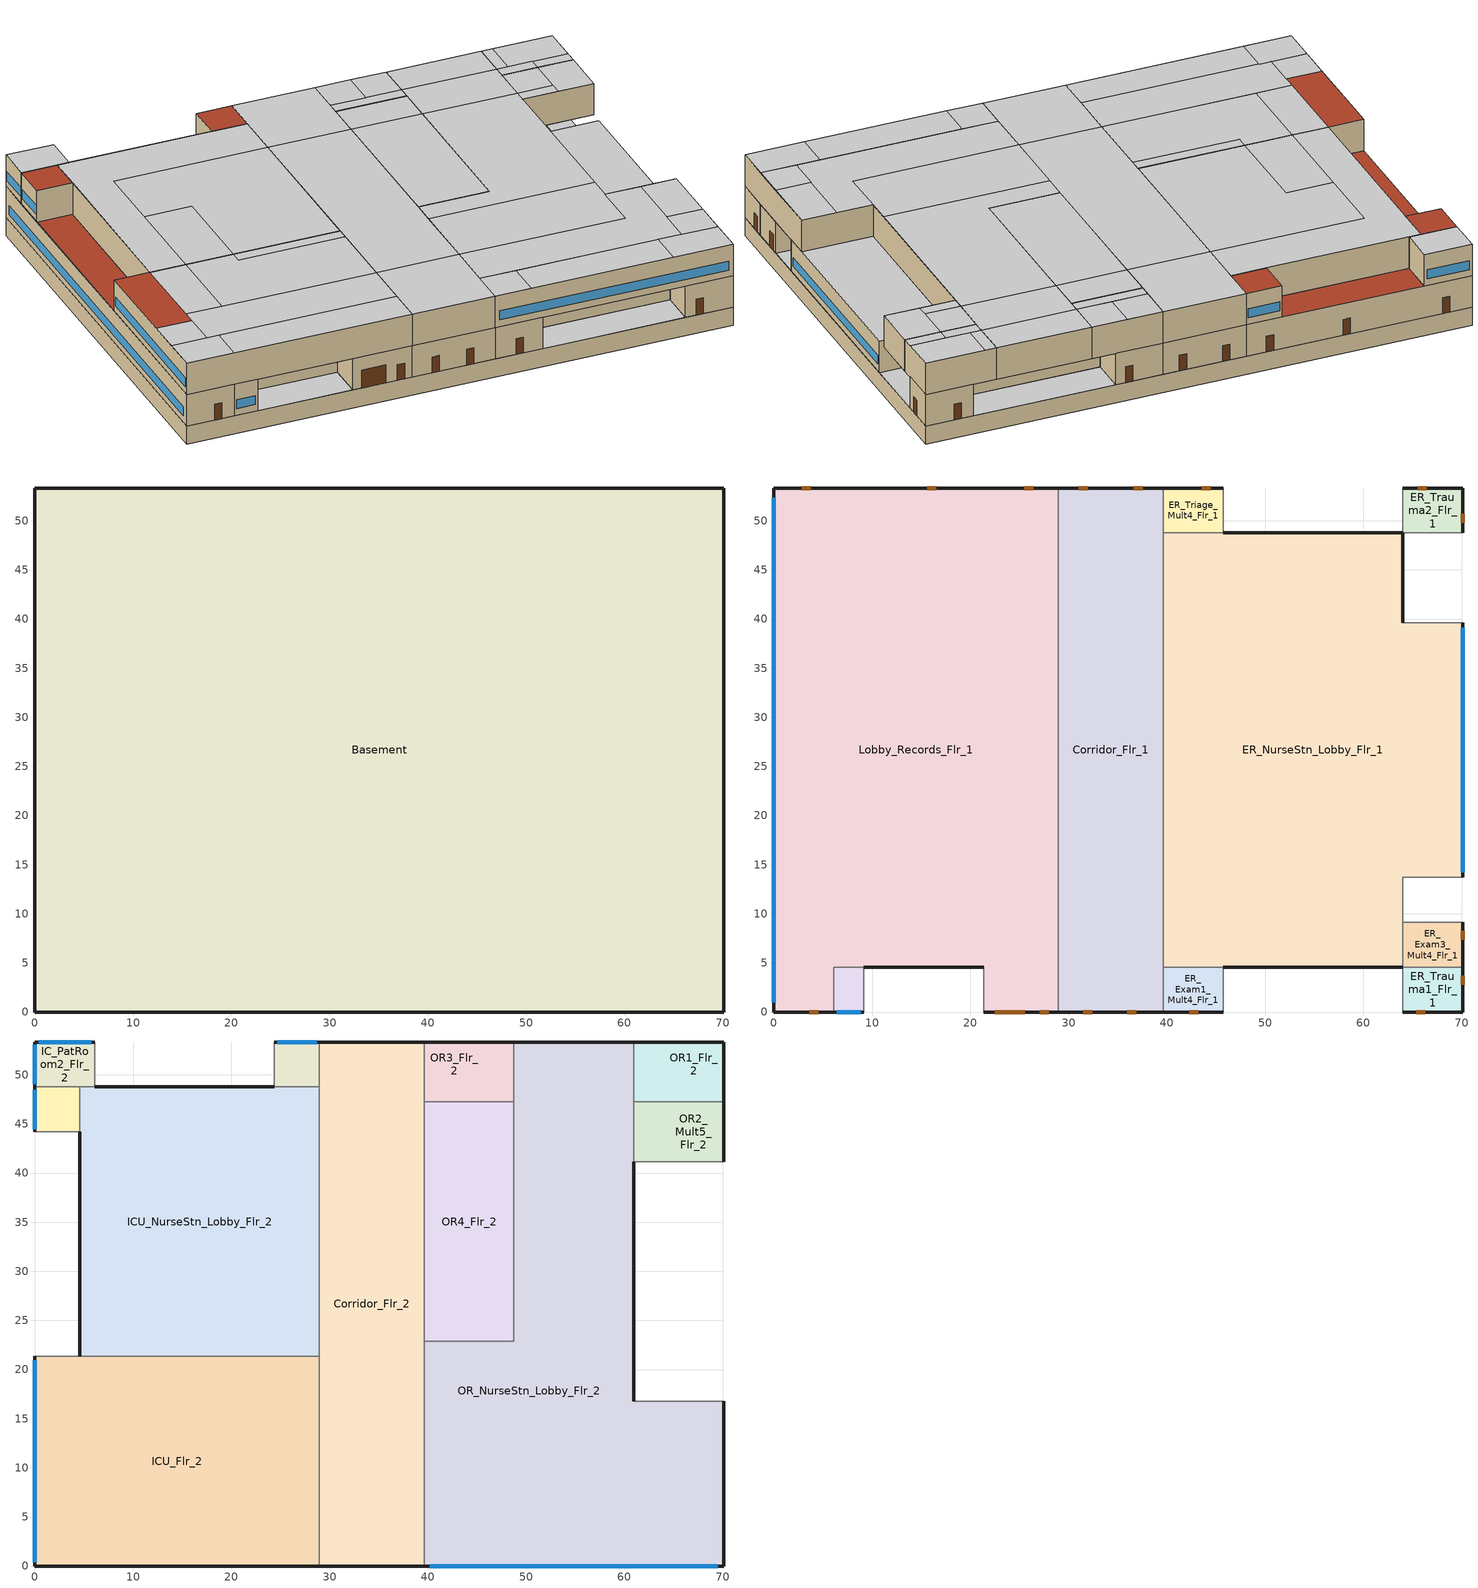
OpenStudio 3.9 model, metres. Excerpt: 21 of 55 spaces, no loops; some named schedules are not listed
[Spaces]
Basement
 floor ground (Basement Floor construction): 70.1,53.34 70.1,0 0,0 0,53.34 z-2.44
 wall ground (Basement Wall C-Factor 0.68 Height 2.44): 70.1,53.34 0,53.34 0,0 70.1,0 70.1,53.34 z-2.44:0
 ceiling adiabatic (Adiabatic floor construction): 39.62,0 39.62,53.34 28.96,53.34 28.96,0 z0; 70.1,4.57 70.1,9.14 64.01,9.14 64.01,4.57 z0; 9.14,0 9.14,4.57 6.1,4.57 6.1,0 z0; 45.72,0 45.72,4.57 39.62,4.57 39.62,0 z0; 28.96,0 28.96,53.34 0,53.34 0,0 6.1,0 6.1,4.57 21.34,4.57 21.34,0 z0; 45.72,48.77 45.72,53.34 39.62,53.34 39.62,48.77 z0; 70.1,48.77 70.1,53.34 64.01,53.34 64.01,48.77 z0; 70.1,0 70.1,4.57 64.01,4.57 64.01,0 z0; 64.01,4.57 64.01,13.72 70.1,13.72 70.1,39.62 64.01,39.62 64.01,48.77 39.62,48.77 39.62,4.57 z0; 64.01,0 64.01,4.57 45.72,4.57 45.72,0 z0; 64.01,48.77 64.01,53.34 45.72,53.34 45.72,48.77 z0; 70.1,39.62 70.1,48.77 64.01,48.77 64.01,39.62 z0; 70.1,9.14 70.1,13.72 64.01,13.72 64.01,9.14 z0; 21.34,0 21.34,4.57 9.14,4.57 9.14,0 z0
ER_Exam3_Mult4_Flr_1
 floor adiabatic (Adiabatic floor construction): 70.1,9.14 70.1,4.57 64.01,4.57 64.01,9.14 z0
 wall outside: 70.1,4.57 70.1,9.14 z0:4.27
 wall to ER_NurseStn_Lobby_Flr_1: 64.01,9.14 64.01,4.57 z0:4.27
 wall to ER_Trauma1_Flr_1: 64.01,4.57 70.1,4.57 z0:4.27
 wall adiabatic (Adiabatic wall construction): 70.1,9.14 64.01,9.14 z0:4.27
 door: 70.1,7.36 70.1,8.27 z0:2.13
Corridor_Flr_1
 floor adiabatic (Adiabatic floor construction): 39.62,53.34 39.62,0 28.96,0 28.96,53.34 z0
 wall outside: 28.96,0 39.62,0 / 39.62,53.34 28.96,53.34 z0:4.27
 wall to Lobby_Records_Flr_1: 28.96,53.34 28.96,15.24 28.96,0 z0:4.27
 wall to ER_Exam1_Mult4_Flr_1: 39.62,0 39.62,4.57 z0:4.27
 wall to ER_Triage_Mult4_Flr_1: 39.62,48.77 39.62,53.34 z0:4.27
 wall to ER_NurseStn_Lobby_Flr_1: 39.62,4.57 39.62,48.77 z0:4.27
 door: 31.5,0 32.41,0 / 35.95,0 36.87,0 / 37.53,53.34 36.62,53.34 / 31.97,53.34 31.05,53.34 z0:2.13
ER_NurseStn_Lobby_Flr_1
 floor adiabatic (Adiabatic floor construction): 64.01,48.77 64.01,39.62 70.1,39.62 70.1,13.72 64.01,13.72 64.01,4.57 39.62,4.57 39.62,48.77 z0
 wall outside: 70.1,13.72 70.1,39.62 / 64.01,39.62 64.01,48.77 45.72,48.77 / 45.72,4.57 64.01,4.57 z0:4.27
 wall to ER_Triage_Mult4_Flr_1: 45.72,48.77 39.62,48.77 z0:4.27
 wall to ER_Exam1_Mult4_Flr_1: 39.62,4.57 45.72,4.57 z0:4.27
 wall adiabatic (Adiabatic wall construction): 70.1,39.62 64.01,39.62 / 64.01,9.14 64.01,13.72 70.1,13.72 z0:4.27
 window: 70.1,14.2 70.1,39.14 z0.91:2.13
 ceiling adiabatic (Adiabatic floor construction): 70.1,16.76 70.1,39.62 64.01,39.62 64.01,41.15 60.96,41.15 60.96,16.76 z4.27
ER_Trauma2_Flr_1
 floor adiabatic (Adiabatic floor construction): 70.1,53.34 70.1,48.77 64.01,48.77 64.01,53.34 z0
 wall outside: 70.1,48.77 70.1,53.34 64.01,53.34 z0:4.27
 wall adiabatic (Adiabatic wall construction): 64.01,53.34 64.01,48.77 70.1,48.77 z0:4.27
 door: 70.1,49.79 70.1,50.7 / 66.43,53.34 65.52,53.34 z0:2.13
ER_Exam1_Mult4_Flr_1
 floor adiabatic (Adiabatic floor construction): 45.72,4.57 45.72,0 39.62,0 39.62,4.57 z0
 wall outside: 39.62,0 45.72,0 z0:4.27
 wall adiabatic (Adiabatic wall construction): 45.72,0 45.72,4.57 z0:4.27
 door: 42.29,0 43.2,0 z0:2.13
Lobby_Records_Flr_1
 floor adiabatic (Adiabatic floor construction): 28.96,53.34 28.96,0 21.34,0 21.34,4.57 6.1,4.57 6.1,0 0,0 0,53.34 z0
 wall outside: 28.96,53.34 0,53.34 0,0 6.1,0 / 21.34,0 28.96,0 / 9.14,4.57 21.34,4.57 z0:4.27
 wall to Office1_Mult4_Flr_1: 6.1,0 6.1,4.57 9.14,4.57 z0:4.27
 wall adiabatic (Adiabatic wall construction): 21.34,4.57 21.34,0 z0:4.27
 window: 0,52.34 0,1 z0.91:2.13
 door: 3.59,0 4.5,0 / 27.05,0 27.97,0 / 26.37,53.34 25.46,53.34 / 16.51,53.34 15.59,53.34 / 3.75,53.34 2.84,53.34 z0:2.13; 22.48,0 25.53,0 z0:2.44
 roof outside: 24.38,48.77 24.38,53.34 6.1,53.34 6.1,48.77 z4.27; 4.57,21.34 4.57,44.2 0,44.2 0,21.34 z4.27
Office1_Mult4_Flr_1
 floor adiabatic (Adiabatic floor construction): 9.14,4.57 9.14,0 6.1,0 6.1,4.57 z0
 wall outside: 6.1,0 9.14,0 z0:4.27
 wall adiabatic (Adiabatic wall construction): 9.14,0 9.14,4.57 z0:4.27
 window: 6.41,0 8.84,0 z0.91:2.13
ER_Triage_Mult4_Flr_1
 floor adiabatic (Adiabatic floor construction): 45.72,53.34 45.72,48.77 39.62,48.77 39.62,53.34 z0
 wall outside: 45.72,53.34 39.62,53.34 z0:4.27
 wall adiabatic (Adiabatic wall construction): 45.72,48.77 45.72,53.34 z0:4.27
 door: 44.45,53.34 43.53,53.34 z0:2.13
ER_Trauma1_Flr_1
 floor adiabatic (Adiabatic floor construction): 70.1,4.57 70.1,0 64.01,0 64.01,4.57 z0
 wall outside: 64.01,0 70.1,0 70.1,4.57 z0:4.27
 wall adiabatic (Adiabatic wall construction): 64.01,4.57 64.01,0 z0:4.27
 door: 70.1,2.76 70.1,3.67 / 65.38,0 66.29,0 z0:2.13
IC_PatRoom2_Flr_2
 floor to Lobby_Records_Flr_1: 6.1,53.34 6.1,48.77 0,48.77 0,53.34 z4.27
 wall outside: 6.1,53.34 0,53.34 0,48.77 z4.27:8.54
 wall to ICU_NurseStn_Lobby_Flr_2: 4.57,48.77 6.1,48.77 z4.27:8.54
 wall adiabatic (Adiabatic wall construction): 6.1,48.77 6.1,53.34 z4.27:8.54
 wall to IC_PatRoom3_Mult6_Flr_2: 0,48.77 4.57,48.77 z4.27:8.54
 window: 5.73,53.34 0.37,53.34 / 0,53.07 0,49.04 z5.18:6.4
 ceiling to PatRoom8_Flr_3: 6.1,48.77 6.1,53.34 0,53.34 0,48.77 z8.54
ICU_Flr_2
 floor to Office1_Mult4_Flr_1: 9.14,4.57 9.14,0 6.1,0 6.1,4.57 z4.27
 floor to Lobby_Records_Flr_1: 28.96,21.34 28.96,0 21.34,0 21.34,4.57 6.1,4.57 6.1,0 0,0 0,21.34 z4.27
 floor adiabatic (Adiabatic floor construction): 21.34,4.57 21.34,0 9.14,0 9.14,4.57 z4.27
 wall outside: 0,21.34 0,0 28.96,0 z4.27:8.54
 wall to Corridor_Flr_2: 28.96,0 28.96,21.34 z4.27:8.54
 wall to ICU_NurseStn_Lobby_Flr_2: 28.96,21.34 4.57,21.34 z4.27:8.54
 wall adiabatic (Adiabatic wall construction): 4.57,21.34 0,21.34 z4.27:8.54
 window: 0,20.94 0,0.4 z5.18:6.4
 ceiling to PatRoom6_Flr_3: 6.1,0 6.1,4.57 0,4.57 0,0 z8.54
 ceiling to Corridor_NW_Flr_3: 9.14,10.67 9.14,21.34 4.57,21.34 4.57,10.67 z8.54
 ceiling to Lab_Flr_3: 28.96,10.67 28.96,19.81 15.24,19.81 15.24,21.34 9.14,21.34 9.14,10.67 z8.54
 ceiling to NurseStn_Lobby_Flr_3: 28.96,19.81 28.96,21.34 15.24,21.34 15.24,19.81 z8.54
 ceiling to PatRoom7_Mult10_Flr_3: 4.57,4.57 4.57,8.99 0,8.99 0,4.57 z8.54
 ceiling to Corridor_SE_Flr_3: 28.96,4.57 28.96,10.67 4.57,10.67 4.57,4.57 z8.54
 ceiling adiabatic (Adiabatic floor construction): 28.96,0 28.96,4.57 6.1,4.57 6.1,0 z8.54
 roof outside: 4.57,8.99 4.57,21.34 0,21.34 0,8.99 z8.54
OR_NurseStn_Lobby_Flr_2
 floor to ER_Exam3_Mult4_Flr_1: 70.1,9.14 70.1,4.57 64.01,4.57 64.01,9.14 z4.27
 floor to ER_Exam1_Mult4_Flr_1: 45.72,4.57 45.72,0 39.62,0 39.62,4.57 z4.27
 floor to ER_Trauma1_Flr_1: 70.1,4.57 70.1,0 64.01,0 64.01,4.57 z4.27
 floor to ER_NurseStn_Lobby_Flr_1: 60.96,48.77 60.96,16.76 70.1,16.76 70.1,13.72 64.01,13.72 64.01,4.57 39.62,4.57 39.62,22.86 48.77,22.86 48.77,48.77 z4.27
 floor adiabatic (Adiabatic floor construction): 60.96,53.34 60.96,48.77 48.77,48.77 48.77,53.34 z4.27; 64.01,4.57 64.01,0 45.72,0 45.72,4.57 z4.27; 70.1,13.72 70.1,9.14 64.01,9.14 64.01,13.72 z4.27
 wall outside: 60.96,53.34 48.77,53.34 / 39.62,0 70.1,0 70.1,16.76 / 60.96,16.76 60.96,41.15 z4.27:8.54
 wall to OR4_Flr_2: 48.77,47.24 48.77,22.86 39.62,22.86 z4.27:8.54
 wall to Corridor_Flr_2: 39.62,22.86 39.62,0 z4.27:8.54
 wall adiabatic (Adiabatic wall construction): 70.1,16.76 60.96,16.76 z4.27:8.54
 wall to OR1_Flr_2: 60.96,47.24 60.96,53.34 z4.27:8.54
 wall to OR2_Mult5_Flr_2: 60.96,41.15 60.96,47.24 z4.27:8.54
 wall to OR3_Flr_2: 48.77,53.34 48.77,47.24 z4.27:8.54
 window: 40.2,0 69.53,0 z5.18:6.4
 ceiling to PatRoom3_Mult10_Flr_3: 70.1,4.57 70.1,8.99 65.53,8.99 65.53,4.57 z8.54
 ceiling to Corridor_NW_Flr_3: 60.96,42.67 60.96,48.77 48.77,48.77 48.77,42.67 z8.54
 ceiling adiabatic (Adiabatic floor construction): 60.96,48.77 60.96,53.34 48.77,53.34 48.77,48.77 z8.54; 62.48,0 62.48,4.57 44.2,4.57 44.2,0 z8.54; 70.1,8.99 70.1,16.76 65.53,16.76 65.53,8.99 z8.54
 ceiling to PatRoom1_Mult10_Flr_3: 44.2,0 44.2,4.57 39.62,4.57 39.62,0 z8.54
 ceiling to PhysTherapy_Flr_3: 60.96,19.81 60.96,42.67 48.77,42.67 48.77,22.86 39.62,22.86 39.62,19.81 z8.54
 ceiling to PatRoom2_Flr_3: 70.1,0 70.1,4.57 62.48,4.57 62.48,0 z8.54
 ceiling to Corridor_SE_Flr_3: 65.53,4.57 65.53,16.76 60.96,16.76 60.96,10.67 39.62,10.67 39.62,4.57 z8.54
 ceiling to NurseStn_Lobby_Flr_3: 60.96,10.67 60.96,19.81 39.62,19.81 39.62,10.67 z8.54
Corridor_Flr_2
 floor to Corridor_Flr_1: 39.62,53.34 39.62,0 28.96,0 28.96,53.34 z4.27
 wall outside: 28.96,0 39.62,0 / 39.62,53.34 28.96,53.34 z4.27:8.54
 wall to OR4_Flr_2: 39.62,22.86 39.62,47.24 z4.27:8.54
 wall to IC_PatRoom1_Mult5_Flr_2: 28.96,53.34 28.96,48.77 z4.27:8.54
 wall to OR3_Flr_2: 39.62,47.24 39.62,53.34 z4.27:8.54
 wall to ICU_NurseStn_Lobby_Flr_2: 28.96,48.77 28.96,21.34 z4.27:8.54
 ceiling to Corridor_NW_Flr_3: 39.62,42.67 39.62,53.34 28.96,53.34 28.96,42.67 z8.54
 ceiling to Corridor_SE_Flr_3: 39.62,0 39.62,10.67 28.96,10.67 28.96,0 z8.54
 ceiling to NurseStn_Lobby_Flr_3: 39.62,10.67 39.62,42.67 28.96,42.67 28.96,10.67 z8.54
OR2_Mult5_Flr_2
 floor to ER_NurseStn_Lobby_Flr_1: 64.01,47.24 64.01,41.15 60.96,41.15 60.96,47.24 z4.27
 floor adiabatic (Adiabatic floor construction): 70.1,47.24 70.1,41.15 64.01,41.15 64.01,47.24 z4.27
 wall outside: 70.1,41.15 70.1,47.24 z4.27:8.54
 wall adiabatic (Adiabatic wall construction): 60.96,41.15 70.1,41.15 z4.27:8.54
 wall to OR1_Flr_2: 70.1,47.24 60.96,47.24 z4.27:8.54
 ceiling to Corridor_NW_Flr_3: 65.53,42.67 65.53,47.24 60.96,47.24 60.96,42.67 z8.54
 ceiling to Corridor_SE_Flr_3: 65.53,41.15 65.53,42.67 60.96,42.67 60.96,41.15 z8.54
 ceiling adiabatic (Adiabatic floor construction): 70.1,41.15 70.1,47.24 65.53,47.24 65.53,41.15 z8.54
ICU_NurseStn_Lobby_Flr_2
 floor to Lobby_Records_Flr_1: 28.96,48.77 28.96,21.34 4.57,21.34 4.57,48.77 z4.27
 wall outside: 24.38,48.77 6.1,48.77 / 4.57,44.2 4.57,21.34 z4.27:8.54
 wall to IC_PatRoom3_Mult6_Flr_2: 4.57,48.77 4.57,44.2 z4.27:8.54
 wall to IC_PatRoom1_Mult5_Flr_2: 28.96,48.77 24.38,48.77 z4.27:8.54
 ceiling to Corridor_NW_Flr_3: 9.14,21.34 9.14,42.67 28.96,42.67 28.96,48.77 4.57,48.77 4.57,21.34 z8.54
 ceiling to Lab_Flr_3: 15.24,21.34 15.24,33.53 9.14,33.53 9.14,21.34 z8.54
 ceiling to NurseStn_Lobby_Flr_3: 28.96,21.34 28.96,42.67 9.14,42.67 9.14,33.53 15.24,33.53 15.24,21.34 z8.54
OR3_Flr_2
 floor to ER_Triage_Mult4_Flr_1: 45.72,53.34 45.72,48.77 39.62,48.77 39.62,53.34 z4.27
 floor to ER_NurseStn_Lobby_Flr_1: 48.77,48.77 48.77,47.24 39.62,47.24 39.62,48.77 z4.27
 floor adiabatic (Adiabatic floor construction): 48.77,53.34 48.77,48.77 45.72,48.77 45.72,53.34 z4.27
 wall outside: 48.77,53.34 39.62,53.34 z4.27:8.54
 wall to OR4_Flr_2: 39.62,47.24 48.77,47.24 z4.27:8.54
 ceiling to PatRoom5_Mult10_Flr_3: 44.2,48.77 44.2,53.34 39.62,53.34 39.62,48.77 z8.54
 ceiling to Corridor_NW_Flr_3: 48.77,47.24 48.77,48.77 39.62,48.77 39.62,47.24 z8.54
 ceiling adiabatic (Adiabatic floor construction): 48.77,48.77 48.77,53.34 44.2,53.34 44.2,48.77 z8.54
OR4_Flr_2
 floor to ER_NurseStn_Lobby_Flr_1: 48.77,47.24 48.77,22.86 39.62,22.86 39.62,47.24 z4.27
 ceiling to Corridor_NW_Flr_3: 48.77,42.67 48.77,47.24 39.62,47.24 39.62,42.67 z8.54
 ceiling to PhysTherapy_Flr_3: 48.77,22.86 48.77,42.67 39.62,42.67 39.62,22.86 z8.54
IC_PatRoom3_Mult6_Flr_2
 floor to Lobby_Records_Flr_1: 4.57,48.77 4.57,44.2 0,44.2 0,48.77 z4.27
 wall outside: 0,48.77 0,44.2 z4.27:8.54
 wall adiabatic (Adiabatic wall construction): 0,44.2 4.57,44.2 z4.27:8.54
 window: 0,48.49 0,44.47 z5.18:6.4
 roof outside: 4.57,44.2 4.57,48.77 0,48.77 0,44.2 z8.54
OR1_Flr_2
 floor to ER_Trauma2_Flr_1: 70.1,53.34 70.1,48.77 64.01,48.77 64.01,53.34 z4.27
 floor to ER_NurseStn_Lobby_Flr_1: 64.01,48.77 64.01,47.24 60.96,47.24 60.96,48.77 z4.27
 floor adiabatic (Adiabatic floor construction): 64.01,53.34 64.01,48.77 60.96,48.77 60.96,53.34 z4.27; 70.1,48.77 70.1,47.24 64.01,47.24 64.01,48.77 z4.27
 wall outside: 70.1,47.24 70.1,53.34 60.96,53.34 z4.27:8.54
 ceiling to Corridor_NW_Flr_3: 65.53,47.24 65.53,48.77 60.96,48.77 60.96,47.24 z8.54
 ceiling to PatRoom4_Flr_3: 70.1,48.77 70.1,53.34 62.48,53.34 62.48,48.77 z8.54
 ceiling adiabatic (Adiabatic floor construction): 70.1,47.24 70.1,48.77 65.53,48.77 65.53,47.24 z8.54; 62.48,48.77 62.48,53.34 60.96,53.34 60.96,48.77 z8.54
IC_PatRoom1_Mult5_Flr_2
 floor to Lobby_Records_Flr_1: 28.96,53.34 28.96,48.77 24.38,48.77 24.38,53.34 z4.27
 wall outside: 28.96,53.34 24.38,53.34 z4.27:8.54
 wall adiabatic (Adiabatic wall construction): 24.38,53.34 24.38,48.77 z4.27:8.54
 window: 28.68,53.34 24.66,53.34 z5.18:6.4
 roof outside: 28.96,48.77 28.96,53.34 24.38,53.34 24.38,48.77 z8.54
[ClimateZones]
Climate Zone Institution Name 1=ASHRAE; Climate Zone Document Name 1=ANSI/ASHRAE Standard 169; Climate Zone Document Year 1=2006; Climate Zone Value 1=4A
[Building]
-Hospital-ASHRAE 169-2013-4A created: 2026-10-09 19:27:14 +0000: North Axis {deg}=270; Default Construction Set=90.1-2019 - Hospital - ASHRAE 169-2013-4A; Standards Number of Stories=6; Standards Number of Above Ground Stories=5; Standards Building Type=Hospital
[Site]
New York-John F Kennedy Intl AP_NY_USA: Latitude {deg}=40.65; Longitude {deg}=-73.8; Time Zone {hr}=-5; Elevation {m}=5
[SizingPeriod:DesignDay] Barometric Pressure {Pa}=101241; Rain Indicator=No; Snow Indicator=No; Day of Month=21; Daylight Saving Time Indicator=No; Humidity Condition Type=Wetbulb; Dry-Bulb Temperature Range Modifier Type=DefaultMultipliers
Name | Maximum Dry-Bulb Temperature {C} | Daily Dry-Bulb Temperature Range {deltaC} | Wind Speed {m/s} | Wind Direction {deg} | Month | Day Type | Wetbulb or DewPoint at Maximum Dry-Bulb {C} | Solar Model Indicator | ASHRAE Clear Sky Optical Depth for Beam Irradiance | ASHRAE Clear Sky Optical Depth for Diffuse Irradiance | Sky Clearness
New.York-John.F.Kennedy.Intl.AP_NY_USA Ann Clg .4% Condns DB=>MWB | 32.1 | 7.4 | 5.6 | 230 | 7 | SummerDesignDay | 23.1 | ASHRAETau | 0.541 | 1.8
New.York-John.F.Kennedy.Intl.AP_NY_USA Ann Clg .4% Condns WB=>MDB | 29.1 | 7.4 | 5.6 | 230 | 7 | SummerDesignDay | 25 | ASHRAETau | 0.541 | 1.8
New.York-John.F.Kennedy.Intl.AP_NY_USA Ann Htg 99.6% Condns DB | -10.7 | 0 | 7.5 | 320 | 1 | WinterDesignDay | -10.7 | ASHRAEClearSky |  |  | 0
[Site:WaterMainsTemperature]
Calculation Method=Correlation; Annual Average Outdoor Air Temperature {C}=12.4667; Maximum Difference In Monthly Average Outdoor Air Temperatures {deltaC}=25.2
[Site:GroundTemperature:Shallow]
6, 2.1, 1.1, 2, 7.2, 13.1, 18.7, 22.7, 23.9, 22, 17.5, 11.7
[Site:GroundTemperature:Deep]
11.8, 9, 7.2, 6.7, 7.7, 10.1, 13, 15.9, 17.8, 18.2, 17.1, 14.8
[Site:GroundTemperature:FCfactorMethod]
January Ground Temperature {C}=14; February Ground Temperature {C}=7.3; March Ground Temperature {C}=3.3; April Ground Temperature {C}=1.2; May Ground Temperature {C}=-0.2; June Ground Temperature {C}=5.6; July Ground Temperature {C}=10.9; August Ground Temperature {C}=16.1; September Ground Temperature {C}=21.7; October Ground Temperature {C}=25; November Ground Temperature {C}=24.8; December Ground Temperature {C}=19.9
[Material:NoMass] Thermal Absorptance=0.9; Solar Absorptance=0.7
Name | Roughness | Thermal Resistance {m2-K/W} | Visible Absorptance
CP02 CARPET PAD; CP02 CARPET PAD 1 | VeryRough | 0.21648 | 0.8
Nonres_Floor_Insulation | MediumSmooth | 2.88292 | 0.7
Typical Insulation R-14.97 | Smooth | 2.63723 | 0.7
Typical Carpet Pad | Smooth | 0.21648 | 0.8
Typical Insulation R-7.23 | Smooth | 1.27273 | 0.7
Typical Insulation R-30.13 | Smooth | 5.30668 | 0.7
Typical Insulation R-1.85 | Smooth | 0.326262 | 0.7
Typical Insulation R-2.38 | Smooth | 0.418404 | 0.7
[Material]
Name | Roughness | Thickness {m} | Conductivity {W/m-K} | Density {kg/m3} | Specific Heat {J/kg-K} | Thermal Absorptance | Solar Absorptance | Visible Absorptance
100mm Normalweight concrete floor | MediumSmooth | 0.1016 | 2.31 | 2322 | 832
G01 13mm gypsum board | Smooth | 0.0127 | 0.16 | 800 | 1090 | 0.9 | 0.7 | 0.5
M10 200mm concrete block basement wall | MediumRough | 0.2032 | 1.326 | 1842 | 912
4 in. Normalweight Concrete Floor | MediumRough | 0.1016 | 2.31 | 2322 | 832 | 0.9 | 0.7 | 0.7
1IN Stucco | Smooth | 0.0253 | 0.6918 | 1858 | 837 | 0.9 | 0.7 | 0.92
8IN CONCRETE HW RefBldg | Rough | 0.2032 | 1.311 | 2240 | 836.8 | 0.9 | 0.7 | 0.7
1/2IN Gypsum | Smooth | 0.0127 | 0.16 | 784.9 | 830 | 0.9 | 0.4 | 0.4
Roof Membrane | VeryRough | 0.0095 | 0.16 | 1121.29 | 1460 | 0.9 | 0.7 | 0.7
Metal Roof Surface; F08 Metal surface | Smooth | 0.0008 | 45.28 | 7824 | 500 | 0.9 | 0.7 | 0.7
8 in. Normalweight Concrete Floor | MediumRough | 0.2032 | 2.31 | 2322 | 832 | 0.9 | 0.7 | 0.7
8 in. Concrete Block Basement Wall | MediumRough | 0.2032 | 1.326 | 1842 | 912 | 0.9 | 0.7 | 0.7
G05 25mm wood | MediumSmooth | 0.0254 | 0.15 | 608 | 1630 | 0.9 | 0.5 | 0.5
Std Wood 6inch | MediumSmooth | 0.15 | 0.12 | 540 | 1210 | 0.9 | 0.7 | 0.7
[Construction]
Adiabatic floor construction: CP02 CARPET PAD, 100mm Normalweight concrete floor, Nonres_Floor_Insulation
Adiabatic wall construction; Typical Interior Wall: G01 13mm gypsum board, G01 13mm gypsum board
Basement Floor construction: M10 200mm concrete block basement wall, CP02 CARPET PAD 1
Typical Insulated Exterior Mass Floor R-17.54: Typical Insulation R-14.97, 4 in. Normalweight Concrete Floor, Typical Carpet Pad
Typical Insulated Exterior Mass Wall R-9.62: 1IN Stucco, 8IN CONCRETE HW RefBldg, Typical Insulation R-7.23, 1/2IN Gypsum
Typical IEAD Roof R-31.25: Roof Membrane, Typical Insulation R-30.13, Metal Roof Surface
Typical Interior Floor: 100mm Normalweight concrete floor, CP02 CARPET PAD
Typical Interior Ceiling: CP02 CARPET PAD, 100mm Normalweight concrete floor
Typical Insulated Carpeted 8in Slab Floor: 8 in. Normalweight Concrete Floor, Typical Carpet Pad
Typical Insulated Basement Mass Wall: 8 in. Concrete Block Basement Wall
U 0.36 SHGC 0.36 Simple Glazing: U 0.36 SHGC 0.36 Simple Glazing
U 0.45 SHGC 0.33 Simple Glazing: U 0.45 SHGC 0.33 Simple Glazing
Typical Insulated Metal Door R-2.7: F08 Metal surface, Typical Insulation R-1.85
U 0.63 SHGC 0.33 Simple Glazing: U 0.63 SHGC 0.33 Simple Glazing
Typical Overhead Door R-3.23: Typical Insulation R-2.38
U 0.5 SHGC 0.4 Simple Glazing: U 0.5 SHGC 0.4 Simple Glazing
Typical Interior Window: Clear 3mm
Typical Interior Door; Typical Interior Partition: G05 25mm wood
InteriorFurnishings: Std Wood 6inch
[Construction:CfactorUndergroundWall]
Basement Wall C-Factor 0.68 Height 2.44: C-Factor {W/m2-K}=0.675713; Height {m}=2.439
[DefaultConstructionSet]
90.1-2019 - Hospital - ASHRAE 169-2013-4A: Default Exterior Surface Constructions=Default Surface Constructions 1; Default Interior Surface Constructions=Default Surface Constructions 2; Default Ground Contact Surface Constructions=Default Surface Constructions 3; Default Exterior SubSurface Constructions=Default Sub Surface Constructions 1; Default Interior SubSurface Constructions=Default Sub Surface Constructions 2; Interior Partition Construction=Typical Interior Partition
[DefaultSurfaceConstructions]
Name | Floor Construction | Wall Construction | Roof Ceiling Construction
Default Surface Constructions 1 | Typical Insulated Exterior Mass Floor R-17.54 | Typical Insulated Exterior Mass Wall R-9.62 | Typical IEAD Roof R-31.25
Default Surface Constructions 2 | Typical Interior Floor | Typical Interior Wall | Typical Interior Ceiling
Default Surface Constructions 3 | Typical Insulated Carpeted 8in Slab Floor | Typical Insulated Basement Mass Wall
[DefaultSubSurfaceConstructions]
Name | Fixed Window Construction | Operable Window Construction | Door Construction | Glass Door Construction | Overhead Door Construction | Skylight Construction | Tubular Daylight Dome Construction | Tubular Daylight Diffuser Construction
Default Sub Surface Constructions 1 | U 0.36 SHGC 0.36 Simple Glazing | U 0.45 SHGC 0.33 Simple Glazing | Typical Insulated Metal Door R-2.7 | U 0.63 SHGC 0.33 Simple Glazing | Typical Overhead Door R-3.23 | U 0.5 SHGC 0.4 Simple Glazing | Typical Interior Window | Typical Interior Window
Default Sub Surface Constructions 2 | Typical Interior Window | Typical Interior Window | Typical Interior Door
[WindowMaterial:SimpleGlazingSystem] Visible Transmittance=0.81
Name | U-Factor {W/m2-K} | Solar Heat Gain Coefficient
U 0.36 SHGC 0.36 Simple Glazing | 2.04417 | 0.36
U 0.45 SHGC 0.33 Simple Glazing | 2.55522 | 0.33
U 0.63 SHGC 0.33 Simple Glazing | 3.57731 | 0.33
U 0.5 SHGC 0.4 Simple Glazing | 2.83913 | 0.4
[WindowMaterial:Glazing]
Clear 3mm: Optical Data Type=SpectralAverage; Thickness {m}=0.003; Solar Transmittance at Normal Incidence=0.837; Front Side Solar Reflectance at Normal Incidence=0.075; Back Side Solar Reflectance at Normal Incidence=0.075; Visible Transmittance at Normal Incidence=0.898; Front Side Visible Reflectance at Normal Incidence=0.081; Back Side Visible Reflectance at Normal Incidence=0.081; Infrared Transmittance at Normal Incidence=0; Front Side Infrared Hemispherical Emissivity=0.84; Back Side Infrared Hemispherical Emissivity=0.84; Conductivity {W/m-K}=0.9; Dirt Correction Factor for Solar and Visible Transmittance=1; Solar Diffusing=No
[Space] Part of Total Floor Area=Yes
Name | Space Type | Building Story | Thermal Zone
ER_Exam3_Mult4_Flr_1 | Hospital ER_Exam | Building Story 2 | ER_Exam3_Mult4_Flr_1 ZN
IC_PatRoom2_Flr_2 | Hospital ICU_PatRm | Building Story 3 | IC_PatRoom2_Flr_2 ZN
ER_Trauma1_Flr_1 | Hospital ER_Trauma | Building Story 2 | ER_Trauma1_Flr_1 ZN
Corridor_Flr_1 | Hospital Corridor | Building Story 2 | Corridor_Flr_1 ZN
ER_NurseStn_Lobby_Flr_1 | Hospital ER_NurseStn | Building Story 2 | ER_NurseStn_Lobby_Flr_1 ZN
ICU_Flr_2 | Hospital ICU_Open | Building Story 3 | ICU_Flr_2 ZN
OR_NurseStn_Lobby_Flr_2 | Hospital NurseStn | Building Story 3 | OR_NurseStn_Lobby_Flr_2 ZN
Corridor_Flr_2 | Hospital Corridor | Building Story 3 | Corridor_Flr_2 ZN
ER_Trauma2_Flr_1 | Hospital ER_Trauma | Building Story 2 | ER_Trauma2_Flr_1 ZN
ER_Exam1_Mult4_Flr_1 | Hospital ER_Exam | Building Story 2 | ER_Exam1_Mult4_Flr_1 ZN
IC_PatRoom3_Mult6_Flr_2 | Hospital ICU_PatRm | Building Story 3 | IC_PatRoom3_Mult6_Flr_2 ZN
Lobby_Records_Flr_1 | Hospital Lobby | Building Story 2 | Lobby_Records_Flr_1 ZN
Office1_Mult4_Flr_1 | Hospital HospitalOfficeFlr1 | Building Story 2 | Office1_Mult4_Flr_1 ZN
Basement | Hospital Basement | Building Story 1 | Basement ZN
OR4_Flr_2 | Hospital OR | Building Story 3 | OR4_Flr_2 ZN
OR2_Mult5_Flr_2 | Hospital OR | Building Story 3 | OR2_Mult5_Flr_2 ZN
ICU_NurseStn_Lobby_Flr_2 | Hospital ICU_NurseStn | Building Story 3 | ICU_NurseStn_Lobby_Flr_2 ZN
OR3_Flr_2 | Hospital OR | Building Story 3 | OR3_Flr_2 ZN
OR1_Flr_2 | Hospital OR | Building Story 3 | OR1_Flr_2 ZN
ER_Triage_Mult4_Flr_1 | Hospital ER_Triage | Building Story 2 | ER_Triage_Mult4_Flr_1 ZN
IC_PatRoom1_Mult5_Flr_2 | Hospital ICU_PatRm | Building Story 3 | IC_PatRoom1_Mult5_Flr_2 ZN
[BuildingStory]
Name | Nominal Z Coordinate {m}
Building Story 1 | -2.439
Building Story 2 | 0
Building Story 3 | 4.2683
[SpaceType] Standards Building Type=Hospital
Name | Default Schedule Set | Design Specification Outdoor Air Object | Standards Space Type
Hospital Corridor | Hospital Corridor Schedule Set | Hospital Corridor Ventilation | Corridor
Hospital ER_Exam | Hospital ER_Exam Schedule Set | Hospital ER_Exam Ventilation | ER_Exam
Hospital ER_NurseStn | Hospital ER_NurseStn Schedule Set | Hospital ER_NurseStn Ventilation | ER_NurseStn
Hospital ER_Trauma | Hospital ER_Trauma Schedule Set | Hospital ER_Trauma Ventilation | ER_Trauma
Hospital ER_Triage | Hospital ER_Triage Schedule Set | Hospital ER_Triage Ventilation | ER_Triage
Hospital ICU_NurseStn | Hospital ICU_NurseStn Schedule Set | Hospital ICU_NurseStn Ventilation | ICU_NurseStn
Hospital ICU_Open | Hospital ICU_Open Schedule Set | Hospital ICU_Open Ventilation | ICU_Open
Hospital ICU_PatRm | Hospital ICU_PatRm Schedule Set | Hospital ICU_PatRm Ventilation | ICU_PatRm
Hospital Lobby | Hospital Lobby Schedule Set | Hospital Lobby Ventilation | Lobby
Hospital NurseStn | Hospital NurseStn Schedule Set | Hospital NurseStn Ventilation | NurseStn
Hospital OR | Hospital OR Schedule Set | Hospital OR Ventilation | OR
Hospital Basement | Hospital Basement Schedule Set | Hospital Basement Ventilation | Basement
Hospital HospitalOfficeFlr1 | Hospital HospitalOfficeFlr1 Schedule Set | Hospital HospitalOfficeFlr1 Ventilation | HospitalOfficeFlr1
[People:Definition] Number of People Calculation Method=People/Area; Fraction Radiant=0.3; Thermal Comfort Model Type 1=AdaptiveASH55
Name | People per Space Floor Area {person/m2}
Hospital Basement People Definition | 0.0269098
Hospital Corridor People Definition | 0.0107639
Hospital ER_Exam People Definition; Hospital ER_Trauma People Definition; Hospital ER_Triage People Definition | 0.215278
Hospital ER_NurseStn People Definition; Hospital ICU_NurseStn People Definition; Hospital Lobby People Definition; Hospital NurseStn People Definition | 0.0143483
Hospital HospitalOfficeFlr1 People Definition | 0.0752397
Hospital ICU_Open People Definition; Hospital ICU_PatRm People Definition; Hospital OR People Definition | 0.0538196
[People] Work Efficiency Schedule=Work Efficiency Schedule; Clothing Insulation Schedule=Clothing Schedule; Air Velocity Schedule=Air Velocity Schedule; Multiplier=1
Name | People Definition | Space or SpaceType
Hospital Basement People | Hospital Basement People Definition | Hospital Basement
Hospital Corridor People | Hospital Corridor People Definition | Hospital Corridor
Hospital ER_Exam People | Hospital ER_Exam People Definition | Hospital ER_Exam
Hospital ER_NurseStn People | Hospital ER_NurseStn People Definition | Hospital ER_NurseStn
Hospital ER_Trauma People | Hospital ER_Trauma People Definition | Hospital ER_Trauma
Hospital ER_Triage People | Hospital ER_Triage People Definition | Hospital ER_Triage
Hospital HospitalOfficeFlr1 People | Hospital HospitalOfficeFlr1 People Definition | Hospital HospitalOfficeFlr1
Hospital ICU_NurseStn People | Hospital ICU_NurseStn People Definition | Hospital ICU_NurseStn
Hospital ICU_Open People | Hospital ICU_Open People Definition | Hospital ICU_Open
Hospital ICU_PatRm People | Hospital ICU_PatRm People Definition | Hospital ICU_PatRm
Hospital Lobby People | Hospital Lobby People Definition | Hospital Lobby
Hospital NurseStn People | Hospital NurseStn People Definition | Hospital NurseStn
Hospital OR People | Hospital OR People Definition | Hospital OR
[Lights:Definition] Design Level Calculation Method=Watts/Area; Fraction Radiant=0.7; Fraction Visible=0.2; Return Air Fraction=0
Name | Watts per Space Floor Area {W/m2}
Hospital Basement Lights Definition; Hospital HospitalOfficeFlr1 Lights Definition | 6.8889
Hospital Corridor Lights Definition | 7.64238
Hospital ER_Exam Lights Definition; Hospital ER_Trauma Lights Definition; Hospital ER_Triage Lights Definition | 15.0695
Hospital ER_NurseStn Lights Definition; Hospital ICU_NurseStn Lights Definition; Hospital NurseStn Lights Definition | 12.5938
Hospital ICU_Open Lights Definition | 13.4549
Hospital ICU_PatRm Lights Definition | 7.31946
Hospital Lobby Lights Definition | 9.04168
Hospital OR Lights Definition | 24.3264
[Lights] Fraction Replaceable=1
Name | Lights Definition | Space or SpaceType
Hospital Basement Lights | Hospital Basement Lights Definition | Hospital Basement
Hospital Corridor Lights | Hospital Corridor Lights Definition | Hospital Corridor
Hospital ER_Exam Lights | Hospital ER_Exam Lights Definition | Hospital ER_Exam
Hospital ER_NurseStn Lights | Hospital ER_NurseStn Lights Definition | Hospital ER_NurseStn
Hospital ER_Trauma Lights | Hospital ER_Trauma Lights Definition | Hospital ER_Trauma
Hospital ER_Triage Lights | Hospital ER_Triage Lights Definition | Hospital ER_Triage
Hospital HospitalOfficeFlr1 Lights | Hospital HospitalOfficeFlr1 Lights Definition | Hospital HospitalOfficeFlr1
Hospital ICU_NurseStn Lights | Hospital ICU_NurseStn Lights Definition | Hospital ICU_NurseStn
Hospital ICU_Open Lights | Hospital ICU_Open Lights Definition | Hospital ICU_Open
Hospital ICU_PatRm Lights | Hospital ICU_PatRm Lights Definition | Hospital ICU_PatRm
Hospital Lobby Lights | Hospital Lobby Lights Definition | Hospital Lobby
Hospital NurseStn Lights | Hospital NurseStn Lights Definition | Hospital NurseStn
Hospital OR Lights | Hospital OR Lights Definition | Hospital OR
[ElectricEquipment:Definition] Design Level Calculation Method=Watts/Area; Fraction Latent=0; Fraction Radiant=0.5; Fraction Lost=0
Name | Watts per Space Floor Area {W/m2}
Hospital Basement Elec Equip Definition | 8.07293
Hospital ER_Exam Elec Equip Definition | 16.1459
Hospital ER_NurseStn Elec Equip Definition | 14.6389
Hospital ER_Trauma Elec Equip Definition; Hospital OR Elec Equip Definition | 43.0556
Hospital ER_Triage Elec Equip Definition; Hospital ICU_NurseStn Elec Equip Definition | 21.5278
Hospital HospitalOfficeFlr1 Elec Equip Definition | 11.8403
Hospital ICU_Open Elec Equip Definition; Hospital ICU_PatRm Elec Equip Definition | 32.2917
Hospital Lobby Elec Equip Definition | 1.07639
Hospital NurseStn Elec Equip Definition | 11.1945
[ElectricEquipment]
Name | Electric Equipment Definition | Space or SpaceType
Hospital Basement Elec Equip | Hospital Basement Elec Equip Definition | Hospital Basement
Hospital ER_Exam Elec Equip | Hospital ER_Exam Elec Equip Definition | Hospital ER_Exam
Hospital ER_NurseStn Elec Equip | Hospital ER_NurseStn Elec Equip Definition | Hospital ER_NurseStn
Hospital ER_Trauma Elec Equip | Hospital ER_Trauma Elec Equip Definition | Hospital ER_Trauma
Hospital ER_Triage Elec Equip | Hospital ER_Triage Elec Equip Definition | Hospital ER_Triage
Hospital HospitalOfficeFlr1 Elec Equip | Hospital HospitalOfficeFlr1 Elec Equip Definition | Hospital HospitalOfficeFlr1
Hospital ICU_NurseStn Elec Equip | Hospital ICU_NurseStn Elec Equip Definition | Hospital ICU_NurseStn
Hospital ICU_Open Elec Equip | Hospital ICU_Open Elec Equip Definition | Hospital ICU_Open
Hospital ICU_PatRm Elec Equip | Hospital ICU_PatRm Elec Equip Definition | Hospital ICU_PatRm
Hospital Lobby Elec Equip | Hospital Lobby Elec Equip Definition | Hospital Lobby
Hospital NurseStn Elec Equip | Hospital NurseStn Elec Equip Definition | Hospital NurseStn
Hospital OR Elec Equip | Hospital OR Elec Equip Definition | Hospital OR
[DesignSpecification:OutdoorAir] Outdoor Air Method=Sum
Hospital Basement Ventilation: Outdoor Air Flow per Floor Area {m3/s-m2}=0.000368275
Hospital Corridor Ventilation: Outdoor Air Flow per Floor Area {m3/s-m2}=0.0003048
Hospital ER_Exam Ventilation; Hospital ER_Trauma Ventilation; Hospital ER_Triage Ventilation; Hospital ICU_Open Ventilation; Hospital ICU_PatRm Ventilation: Outdoor Air Flow Air Changes per Hour {1/hr}=2
Hospital ER_NurseStn Ventilation; Hospital HospitalOfficeFlr1 Ventilation; Hospital ICU_NurseStn Ventilation; Hospital Lobby Ventilation; Hospital NurseStn Ventilation: Outdoor Air Flow per Floor Area {m3/s-m2}=0.0003048; Outdoor Air Flow per Person {m3/s-person}=0.00235974
Hospital OR Ventilation: Outdoor Air Flow Air Changes per Hour {1/hr}=3
[DefaultScheduleSet] People Activity Level Schedule=Hospital ACTIVITY_SCH
Name | Number of People Schedule | Lighting Schedule | Electric Equipment Schedule
Hospital Basement Schedule Set | Hospital BLDG_OCC_SCH | Hospital BLDG_LIGHT_OFFICE_BSMT_SCH | Hospital BLDG_EQUIP_SCH
Hospital Corridor Schedule Set | Hospital BLDG_OCC_EXTD_SCH | Hospital BLDG_LIGHT_CORRIDOR_SCH | Hospital BLDG_EQUIP_SCH
Hospital ER_Exam Schedule Set; Hospital ER_Trauma Schedule Set; Hospital ER_Triage Schedule Set; Hospital ICU_NurseStn Schedule Set; Hospital ICU_Open Schedule Set; Hospital ICU_PatRm Schedule Set | Hospital BLDG_OCC_EXTD_SCH | Hospital BLDG_LIGHT_EXTD_SCH | Hospital BLDG_EQUIP_EXTD_SCH
Hospital ER_NurseStn Schedule Set | Hospital BLDG_OCC_EXTD_SCH | Hospital BLDG_LIGHT_NURSEFLR1_SCH | Hospital BLDG_EQUIP_EXTD_SCH
Hospital HospitalOfficeFlr1 Schedule Set | Hospital BLDG_OCC_SCH | Hospital BLDG_LIGHT_OFFICE_SCH | Hospital BLDG_EQUIP_SCH
Hospital Lobby Schedule Set | Hospital BLDG_OCC_SCH | Hospital BLDG_LIGHT_LOBBYFLR1_SCH | Hospital BLDG_EQUIP_SCH
Hospital NurseStn Schedule Set | Hospital BLDG_OCC_EXTD_SCH | Hospital BLDG_LIGHT_NURSEFLR234_SCH | Hospital BLDG_EQUIP_EXTD_SCH
Hospital OR Schedule Set | Hospital BLDG_OCC_SCH | Hospital BLDG_LIGHT_EXTD_SCH | Hospital BLDG_EQUIP_SCH
[ThermostatSetpoint:DualSetpoint]
Name | Heating Setpoint Temperature Schedule | Cooling Setpoint Temperature Schedule
Hospital Basement Thermostat 1; Hospital Corridor Thermostat 1; Hospital Corridor Thermostat 2; Hospital ER_Exam Thermostat 1; Hospital ER_Exam Thermostat 2; Hospital ER_NurseStn Thermostat 1; Hospital ER_Trauma Thermostat 1; Hospital ER_Trauma Thermostat 2; Hospital ER_Triage Thermostat 1; Hospital ICU_Open Thermostat 1; Hospital ICU_NurseStn Thermostat 1; Hospital ICU_PatRm Thermostat 1; Hospital ICU_PatRm Thermostat 2; Hospital ICU_PatRm Thermostat 3; Hospital Lobby Thermostat 1; Hospital OR Thermostat 1; Hospital OR Thermostat 2; Hospital OR Thermostat 3; Hospital OR Thermostat 4; Hospital NurseStn Thermostat 4 | Hospital HTGSETP_SCH | Hospital CLGSETP_SCH
Hospital HospitalOfficeFlr1 Thermostat 1 | Hospital HTGSETP_SCH - occupant standby mode | Hospital CLGSETP_SCH - occupant standby mode
[SpaceInfiltration:DesignFlowRate] Design Flow Rate Calculation Method=Flow/ExteriorArea; Flow per Exterior Surface Area {m3/s-m2}=0.000570329; Constant Term Coefficient=0.0568; Temperature Term Coefficient=0.0023; Velocity Term Coefficient=0; Velocity Squared Term Coefficient=0.0101
Name | Space or SpaceType | Schedule
OR1_Flr_2 HVAC On Infiltration | OR1_Flr_2 | Infiltration HVAC On Schedule
OR1_Flr_2 HVAC Off Infiltration | OR1_Flr_2 | Infiltration HVAC Off Schedule
ER_Triage_Mult4_Flr_1 HVAC On Infiltration | ER_Triage_Mult4_Flr_1 | Infiltration HVAC On Schedule
ER_Triage_Mult4_Flr_1 HVAC Off Infiltration | ER_Triage_Mult4_Flr_1 | Infiltration HVAC Off Schedule
ICU_NurseStn_Lobby_Flr_2 HVAC On Infiltration | ICU_NurseStn_Lobby_Flr_2 | Infiltration HVAC On Schedule
ICU_NurseStn_Lobby_Flr_2 HVAC Off Infiltration | ICU_NurseStn_Lobby_Flr_2 | Infiltration HVAC Off Schedule
OR2_Mult5_Flr_2 HVAC On Infiltration | OR2_Mult5_Flr_2 | Infiltration HVAC On Schedule
OR2_Mult5_Flr_2 HVAC Off Infiltration | OR2_Mult5_Flr_2 | Infiltration HVAC Off Schedule
Office1_Mult4_Flr_1 HVAC On Infiltration | Office1_Mult4_Flr_1 | Infiltration HVAC On Schedule
Office1_Mult4_Flr_1 HVAC Off Infiltration | Office1_Mult4_Flr_1 | Infiltration HVAC Off Schedule
ER_Trauma2_Flr_1 HVAC On Infiltration | ER_Trauma2_Flr_1 | Infiltration HVAC On Schedule
ER_Trauma2_Flr_1 HVAC Off Infiltration | ER_Trauma2_Flr_1 | Infiltration HVAC Off Schedule
OR_NurseStn_Lobby_Flr_2 HVAC On Infiltration | OR_NurseStn_Lobby_Flr_2 | Infiltration HVAC On Schedule
OR_NurseStn_Lobby_Flr_2 HVAC Off Infiltration | OR_NurseStn_Lobby_Flr_2 | Infiltration HVAC Off Schedule
IC_PatRoom2_Flr_2 HVAC On Infiltration | IC_PatRoom2_Flr_2 | Infiltration HVAC On Schedule
IC_PatRoom2_Flr_2 HVAC Off Infiltration | IC_PatRoom2_Flr_2 | Infiltration HVAC Off Schedule
Corridor_Flr_2 HVAC On Infiltration | Corridor_Flr_2 | Infiltration HVAC On Schedule
Corridor_Flr_2 HVAC Off Infiltration | Corridor_Flr_2 | Infiltration HVAC Off Schedule
ICU_Flr_2 HVAC On Infiltration | ICU_Flr_2 | Infiltration HVAC On Schedule
ICU_Flr_2 HVAC Off Infiltration | ICU_Flr_2 | Infiltration HVAC Off Schedule
ER_Exam1_Mult4_Flr_1 HVAC On Infiltration | ER_Exam1_Mult4_Flr_1 | Infiltration HVAC On Schedule
ER_Exam1_Mult4_Flr_1 HVAC Off Infiltration | ER_Exam1_Mult4_Flr_1 | Infiltration HVAC Off Schedule
ER_Trauma1_Flr_1 HVAC On Infiltration | ER_Trauma1_Flr_1 | Infiltration HVAC On Schedule
ER_Trauma1_Flr_1 HVAC Off Infiltration | ER_Trauma1_Flr_1 | Infiltration HVAC Off Schedule
Corridor_Flr_1 HVAC On Infiltration | Corridor_Flr_1 | Infiltration HVAC On Schedule
Corridor_Flr_1 HVAC Off Infiltration | Corridor_Flr_1 | Infiltration HVAC Off Schedule
Lobby_Records_Flr_1 HVAC On Infiltration | Lobby_Records_Flr_1 | Infiltration HVAC On Schedule
Lobby_Records_Flr_1 HVAC Off Infiltration | Lobby_Records_Flr_1 | Infiltration HVAC Off Schedule
ER_NurseStn_Lobby_Flr_1 HVAC On Infiltration | ER_NurseStn_Lobby_Flr_1 | Infiltration HVAC On Schedule
ER_NurseStn_Lobby_Flr_1 HVAC Off Infiltration | ER_NurseStn_Lobby_Flr_1 | Infiltration HVAC Off Schedule
OR3_Flr_2 HVAC On Infiltration | OR3_Flr_2 | Infiltration HVAC On Schedule
OR3_Flr_2 HVAC Off Infiltration | OR3_Flr_2 | Infiltration HVAC Off Schedule
IC_PatRoom3_Mult6_Flr_2 HVAC On Infiltration | IC_PatRoom3_Mult6_Flr_2 | Infiltration HVAC On Schedule
IC_PatRoom3_Mult6_Flr_2 HVAC Off Infiltration | IC_PatRoom3_Mult6_Flr_2 | Infiltration HVAC Off Schedule
IC_PatRoom1_Mult5_Flr_2 HVAC On Infiltration | IC_PatRoom1_Mult5_Flr_2 | Infiltration HVAC On Schedule
IC_PatRoom1_Mult5_Flr_2 HVAC Off Infiltration | IC_PatRoom1_Mult5_Flr_2 | Infiltration HVAC Off Schedule
ER_Exam3_Mult4_Flr_1 HVAC On Infiltration | ER_Exam3_Mult4_Flr_1 | Infiltration HVAC On Schedule
ER_Exam3_Mult4_Flr_1 HVAC Off Infiltration | ER_Exam3_Mult4_Flr_1 | Infiltration HVAC Off Schedule
[ThermalZone] Use Ideal Air Loads=No
Basement ZN: Thermostat=Hospital Basement Thermostat 1
Corridor_Flr_1 ZN: Thermostat=Hospital Corridor Thermostat 1
Corridor_Flr_2 ZN: Thermostat=Hospital Corridor Thermostat 2
ER_Exam1_Mult4_Flr_1 ZN: Thermostat=Hospital ER_Exam Thermostat 1; Multiplier=4
ER_Exam3_Mult4_Flr_1 ZN: Thermostat=Hospital ER_Exam Thermostat 2; Multiplier=4; Humidistat=Zone Control Humidistat 1
ER_NurseStn_Lobby_Flr_1 ZN: Thermostat=Hospital ER_NurseStn Thermostat 1
ER_Trauma1_Flr_1 ZN: Thermostat=Hospital ER_Trauma Thermostat 1
ER_Trauma2_Flr_1 ZN: Thermostat=Hospital ER_Trauma Thermostat 2
ER_Triage_Mult4_Flr_1 ZN: Thermostat=Hospital ER_Triage Thermostat 1; Multiplier=4
ICU_Flr_2 ZN: Thermostat=Hospital ICU_Open Thermostat 1; Humidistat=Zone Control Humidistat 3
ICU_NurseStn_Lobby_Flr_2 ZN: Thermostat=Hospital ICU_NurseStn Thermostat 1
IC_PatRoom1_Mult5_Flr_2 ZN: Thermostat=Hospital ICU_PatRm Thermostat 1; Multiplier=5
IC_PatRoom2_Flr_2 ZN: Thermostat=Hospital ICU_PatRm Thermostat 2
IC_PatRoom3_Mult6_Flr_2 ZN: Thermostat=Hospital ICU_PatRm Thermostat 3; Multiplier=6
Lobby_Records_Flr_1 ZN: Thermostat=Hospital Lobby Thermostat 1; Primary Daylighting Control=Lobby_Records_Flr_1 Daylt Sensor 1; Fraction of Zone Controlled by Primary Daylighting Control=0.077; Secondary Daylighting Control=Lobby_Records_Flr_1 Daylt Sensor 2; Fraction of Zone Controlled by Secondary Daylighting Control=0.077
Office1_Mult4_Flr_1 ZN: Thermostat=Hospital HospitalOfficeFlr1 Thermostat 1; Multiplier=5
OR1_Flr_2 ZN: Thermostat=Hospital OR Thermostat 1
OR2_Mult5_Flr_2 ZN: Thermostat=Hospital OR Thermostat 2; Multiplier=5; Humidistat=Zone Control Humidistat 2
OR3_Flr_2 ZN: Thermostat=Hospital OR Thermostat 3
OR4_Flr_2 ZN: Thermostat=Hospital OR Thermostat 4
OR_NurseStn_Lobby_Flr_2 ZN: Thermostat=Hospital NurseStn Thermostat 4
[ZoneControl:Humidistat] Humidifying Relative Humidity Setpoint Schedule=Hospital MinRelHumSetSch; Dehumidifying Relative Humidity Setpoint Schedule=Hospital MaxRelHumSetSch
Zone Control Humidistat 1; Zone Control Humidistat 2; Zone Control Humidistat 3
[InternalMass:Definition]
Internal Mass Definition 1: Construction=InteriorFurnishings; Design Level Calculation Method=SurfaceArea/Area; Surface Area per Space Floor Area=2
[InternalMass] Internal Mass Definition=Internal Mass Definition 1; Multiplier=1
Name | Space or SpaceType
OR1_Flr_2 Mass | OR1_Flr_2
ER_Triage_Mult4_Flr_1 Mass | ER_Triage_Mult4_Flr_1
ICU_NurseStn_Lobby_Flr_2 Mass | ICU_NurseStn_Lobby_Flr_2
OR2_Mult5_Flr_2 Mass | OR2_Mult5_Flr_2
Office1_Mult4_Flr_1 Mass | Office1_Mult4_Flr_1
Basement Mass | Basement
ER_Trauma2_Flr_1 Mass | ER_Trauma2_Flr_1
OR_NurseStn_Lobby_Flr_2 Mass | OR_NurseStn_Lobby_Flr_2
IC_PatRoom2_Flr_2 Mass | IC_PatRoom2_Flr_2
Corridor_Flr_2 Mass | Corridor_Flr_2
ICU_Flr_2 Mass | ICU_Flr_2
ER_Exam1_Mult4_Flr_1 Mass | ER_Exam1_Mult4_Flr_1
ER_Trauma1_Flr_1 Mass | ER_Trauma1_Flr_1
Corridor_Flr_1 Mass | Corridor_Flr_1
Lobby_Records_Flr_1 Mass | Lobby_Records_Flr_1
OR4_Flr_2 Mass | OR4_Flr_2
ER_NurseStn_Lobby_Flr_1 Mass | ER_NurseStn_Lobby_Flr_1
OR3_Flr_2 Mass | OR3_Flr_2
IC_PatRoom3_Mult6_Flr_2 Mass | IC_PatRoom3_Mult6_Flr_2
IC_PatRoom1_Mult5_Flr_2 Mass | IC_PatRoom1_Mult5_Flr_2
ER_Exam3_Mult4_Flr_1 Mass | ER_Exam3_Mult4_Flr_1
[Exterior:Lights:Definition]
NonDimming Exterior Lights Def: Design Level {W}=9851.744
[Exterior:Lights]
NonDimming Exterior Lights Def: Exterior Lights Definition=NonDimming Exterior Lights Def; Schedule=Hospital Exterior_Lgt_ALWAYS_ON; Control Option=AstronomicalClock
[Exterior:FuelEquipment:Definition]
Name | Design Level {W}
Fuel equipment 1 Def | 162963
Fuel equipment 2 Def | 501
[Exterior:FuelEquipment] Fuel Use Type=Electricity
Name | Exterior Fuel Equipment Definition | Schedule
Fuel equipment 1 | Fuel equipment 1 Def | Hospital BLDG_ELEVATORS
Fuel equipment 2 | Fuel equipment 2 Def | Hospital ELEV_LIGHT_FAN_SCH_ADD_DF
[Daylighting:Control] Space=Lobby_Records_Flr_1; Position Y-Coordinate {m}=26.67; Position Z-Coordinate {m}=0.762; Illuminance Setpoint {lux}=269; Minimum Input Power Fraction for Continuous Dimming Control=0.2; Minimum Light Output Fraction for Continuous Dimming Control=0.2; Probability Lighting will be Reset When Needed in Manual Stepped Control=1; Maximum Allowable Discomfort Glare Index=22
Name | Position X-Coordinate {m}
Lobby_Records_Flr_1 Daylt Sensor 1 | 1.40844
Lobby_Records_Flr_1 Daylt Sensor 2 | 2.83822
[Schedule:Ruleset]
Name | Default Day Schedule | Summer Design Day Schedule | Winter Design Day Schedule
Clothing Schedule | Clothing Schedule Default Winter Clothes
Air Velocity Schedule | Air Velocity Schedule Default
Work Efficiency Schedule | Work Efficiency Schedule Default
Hospital BLDG_OCC_SCH | Hospital BLDG_OCC_SCH Default | Hospital BLDG_OCC_SCH Summer Design Day | Hospital BLDG_OCC_SCH Winter Design Day
Hospital ACTIVITY_SCH | Hospital ACTIVITY_SCH Default | Hospital ACTIVITY_SCH Summer Design Day | Hospital ACTIVITY_SCH Winter Design Day
Hospital BLDG_EQUIP_SCH | Hospital BLDG_EQUIP_SCH Default | Hospital BLDG_EQUIP_SCH Summer Design Day | Hospital BLDG_EQUIP_SCH Winter Design Day
Hospital HTGSETP_SCH | Hospital HTGSETP_SCH Default | Hospital HTGSETP_SCH Summer Design Day | Hospital HTGSETP_SCH Winter Design Day
Hospital CLGSETP_SCH | Hospital CLGSETP_SCH Default | Hospital CLGSETP_SCH Summer Design Day | Hospital CLGSETP_SCH Winter Design Day
Hospital BLDG_OCC_EXTD_SCH | Hospital BLDG_OCC_EXTD_SCH Default | Hospital BLDG_OCC_EXTD_SCH Summer Design Day | Hospital BLDG_OCC_EXTD_SCH Winter Design Day
Hospital BLDG_LIGHT_CORRIDOR_SCH | Hospital BLDG_LIGHT_CORRIDOR_SCH Default | Hospital BLDG_LIGHT_CORRIDOR_SCH Summer Design Day | Hospital BLDG_LIGHT_CORRIDOR_SCH Winter Design Day
Hospital BLDG_EQUIP_EXTD_SCH | Hospital BLDG_EQUIP_EXTD_SCH Default | Hospital BLDG_EQUIP_EXTD_SCH Summer Design Day | Hospital BLDG_EQUIP_EXTD_SCH Winter Design Day
Hospital BLDG_LIGHT_EXTD_SCH | Hospital BLDG_LIGHT_EXTD_SCH Default | Hospital BLDG_LIGHT_EXTD_SCH Summer Design Day | Hospital BLDG_LIGHT_EXTD_SCH Winter Design Day
Hospital BLDG_LIGHT_NURSEFLR1_SCH | Hospital BLDG_LIGHT_NURSEFLR1_SCH Default | Hospital BLDG_LIGHT_NURSEFLR1_SCH Summer Design Day | Hospital BLDG_LIGHT_NURSEFLR1_SCH Winter Design Day
Hospital BLDG_LIGHT_OFFICE_SCH | Hospital BLDG_LIGHT_OFFICE_SCH Default | Hospital BLDG_LIGHT_OFFICE_SCH Summer Design Day | Hospital BLDG_LIGHT_OFFICE_SCH Winter Design Day
Hospital BLDG_LIGHT_LOBBYFLR1_SCH | Hospital BLDG_LIGHT_LOBBYFLR1_SCH Default | Hospital BLDG_LIGHT_LOBBYFLR1_SCH Summer Design Day | Hospital BLDG_LIGHT_LOBBYFLR1_SCH Winter Design Day
Hospital BLDG_LIGHT_NURSEFLR234_SCH | Hospital BLDG_LIGHT_NURSEFLR234_SCH Default | Hospital BLDG_LIGHT_NURSEFLR234_SCH Summer Design Day | Hospital BLDG_LIGHT_NURSEFLR234_SCH Winter Design Day
Hospital HTGSETP_SCH - occupant standby mode | Hospital HTGSETP_SCH Default 1 | Hospital HTGSETP_SCH Summer Design Day 1 | Hospital HTGSETP_SCH Winter Design Day 1
Hospital CLGSETP_SCH - occupant standby mode | Hospital CLGSETP_SCH Default 1 | Hospital CLGSETP_SCH Summer Design Day 1 | Hospital CLGSETP_SCH Winter Design Day 1
Hospital MinRelHumSetSch | Hospital MinRelHumSetSch Default | Hospital MinRelHumSetSch Summer Design Day | Hospital MinRelHumSetSch Winter Design Day
Hospital MaxRelHumSetSch | Hospital MaxRelHumSetSch Default | Hospital MaxRelHumSetSch Summer Design Day | Hospital MaxRelHumSetSch Winter Design Day
Hospital Exterior_Lgt_ALWAYS_ON | Hospital Exterior_Lgt_ALWAYS_ON Default | Hospital Exterior_Lgt_ALWAYS_ON Summer Design Day | Hospital Exterior_Lgt_ALWAYS_ON Winter Design Day
Hospital BLDG_ELEVATORS | Hospital BLDG_ELEVATORS Default | Hospital BLDG_ELEVATORS Summer Design Day | Hospital BLDG_ELEVATORS Winter Design Day
Hospital ELEV_LIGHT_FAN_SCH_ADD_DF | Hospital ELEV_LIGHT_FAN_SCH_ADD_DF Default | Hospital ELEV_LIGHT_FAN_SCH_ADD_DF Summer Design Day | Hospital ELEV_LIGHT_FAN_SCH_ADD_DF Winter Design Day
Infiltration HVAC On Schedule | Hospital HVACOperationSchd Default 1 | Hospital HVACOperationSchd Summer Design Day 1 | Hospital HVACOperationSchd Winter Design Day 1
Infiltration HVAC Off Schedule | Hospital HVACOperationSchd Default inverted | Hospital HVACOperationSchd Summer Design Day inverted 1 | Hospital HVACOperationSchd Winter Design Day inverted 1
